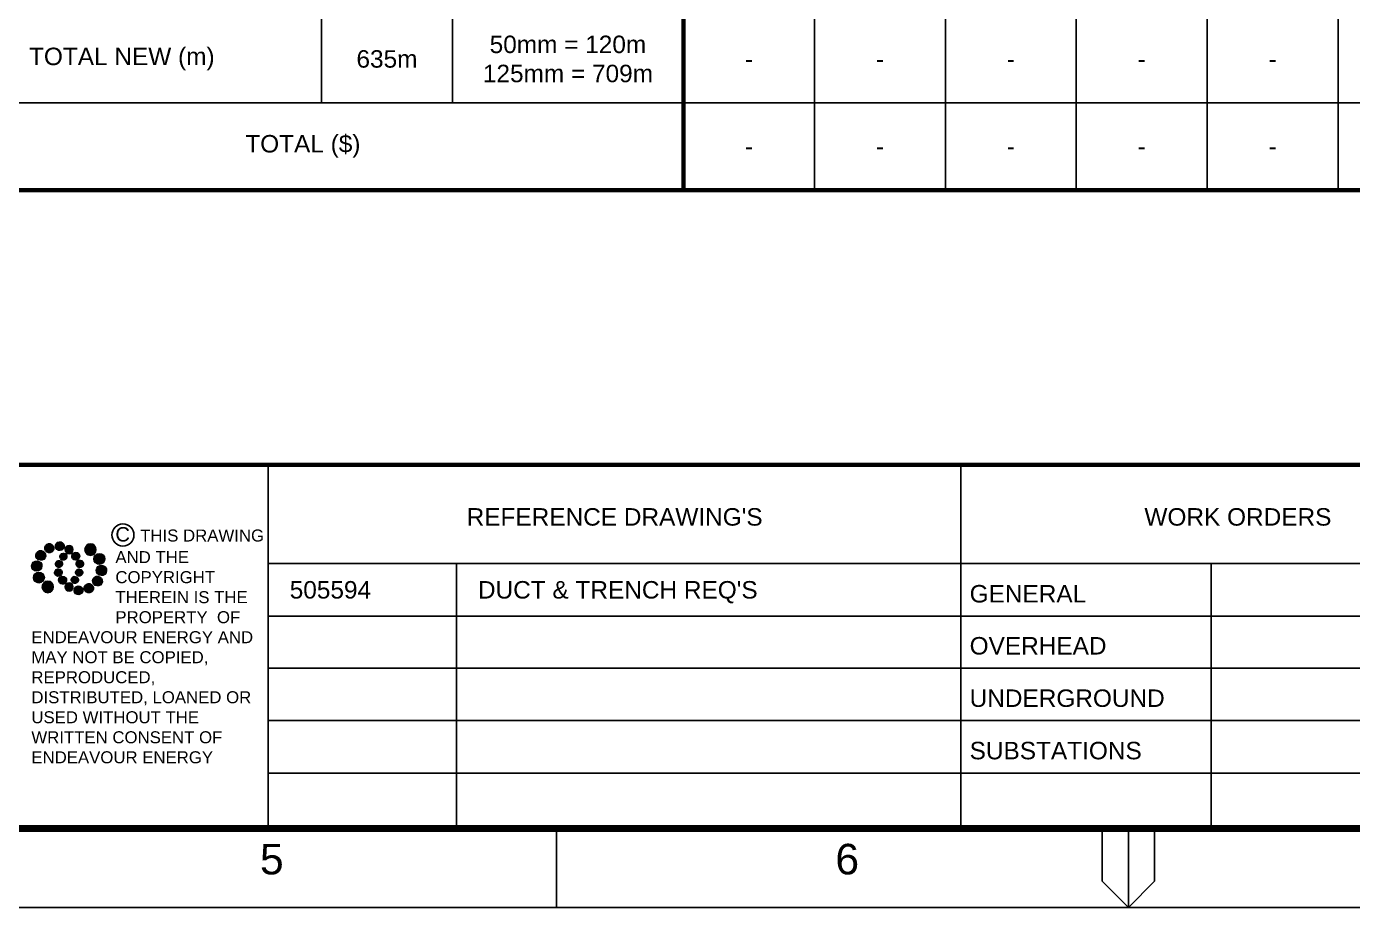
# Paper-space layout 'RETIC (2)' of a CAD drawing. Header units: metres. Extents: x -9 to 795, y -5 to 571.
# Drawn here: x 267.1 to 419, y -5.4 to 95.5 of the extents above; entities that cross this region are included whole.
import ezdxf
from ezdxf.enums import TextEntityAlignment as Align

# ---------------------------------------------------------------- set-up
doc = ezdxf.new("R2010")
doc.units = ezdxf.units.M
doc.header["$LTSCALE"] = 0.7
doc.layers.get('0').update_dxf_attribs({"color": 6})
for name, color, linetype in [('_User Miscellaneous1', 3, 'Continuous'), ('Notes', 7, 'Continuous'), ('SupportsUG_SP_EXT', 7, 'Continuous')]:
    doc.layers.add(name, color=color, linetype=linetype)
doc.layers.add('_User Miscellaneous5', color=7, linetype='Continuous', lineweight=35)
doc.layers.get('SupportsUG_SP_EXT').off()
doc.styles.add('ARIAL', font='arial.ttf', dxfattribs={"height": 2})
doc.styles.add('iecISOCP', font='isocp.shx')
doc.styles.get("Standard").update_dxf_attribs({"font": 'arial.ttf'})

# ---------------------------------------------------------------- blocks, each defined once
blk = doc.blocks.new('EE_LOGO_SMALL')
at = {"layer": 'Notes'}
h = blk.add_hatch(color=256, dxfattribs=at)
edge = h.paths.add_edge_path()
edge.add_spline(control_points=[(-1.35, 5.88), (-1.41, 6.52), (-1.98, 6.98), (-2.62, 6.92), (-3.26, 6.85), (-3.72, 6.28), (-3.66, 5.65), (-3.6, 5.01), (-3.03, 4.54), (-2.39, 4.61), (-1.75, 4.67), (-1.28, 5.24), (-1.35, 5.88)], knot_values=[0, 0, 0, 0, 1, 1, 1, 2, 2, 2, 3, 3, 3, 4, 4, 4, 4], degree=3, periodic=0)
h = blk.add_hatch(color=256, dxfattribs=at)
edge = h.paths.add_edge_path()
edge.add_spline(control_points=[(-6.81, 4.47), (-7.42, 4.82), (-8.21, 4.62), (-8.57, 4), (-8.92, 3.39), (-8.72, 2.6), (-8.1, 2.25), (-7.49, 1.89), (-6.7, 2.09), (-6.34, 2.71), (-5.98, 3.32), (-6.19, 4.11), (-6.81, 4.47)], knot_values=[0, 0, 0, 0, 1, 1, 1, 2, 2, 2, 3, 3, 3, 4, 4, 4, 4], degree=3, periodic=0)
h = blk.add_hatch(color=256, dxfattribs=at)
edge = h.paths.add_edge_path()
edge.add_spline(control_points=[(-4.19, 5.89), (-4.56, 6.46), (-5.32, 6.62), (-5.88, 6.26), (-6.45, 5.89), (-6.61, 5.13), (-6.25, 4.56), (-5.88, 4), (-5.13, 3.83), (-4.56, 4.2), (-3.99, 4.56), (-3.82, 5.32), (-4.19, 5.89)], knot_values=[0, 0, 0, 0, 1, 1, 1, 2, 2, 2, 3, 3, 3, 4, 4, 4, 4], degree=3, periodic=0)
h = blk.add_hatch(color=256, dxfattribs=at)
edge = h.paths.add_edge_path()
edge.add_spline(control_points=[(1.01, 4.87), (1.01, 4.27), (0.53, 3.79), (-0.07, 3.79), (-0.67, 3.79), (-1.16, 4.27), (-1.16, 4.87), (-1.16, 5.47), (-0.67, 5.96), (-0.07, 5.96), (0.53, 5.96), (1.01, 5.47), (1.01, 4.87)], knot_values=[0, 0, 0, 0, 1, 1, 1, 2, 2, 2, 3, 3, 3, 4, 4, 4, 4], degree=3, periodic=0)
edge = h.paths.add_edge_path()
edge.add_spline(control_points=[(-1.36, 3.98), (-1.87, 4.09), (-2.38, 3.77), (-2.49, 3.26), (-2.6, 2.75), (-2.27, 2.24), (-1.76, 2.13), (-1.25, 2.02), (-0.75, 2.35), (-0.64, 2.86), (-0.53, 3.37), (-0.85, 3.87), (-1.36, 3.98)], knot_values=[0, 0, 0, 0, 1, 1, 1, 2, 2, 2, 3, 3, 3, 4, 4, 4, 4], degree=3, periodic=0)
h = blk.add_hatch(color=256, dxfattribs=at)
edge = h.paths.add_edge_path()
edge.add_spline(control_points=[(2.33, 2.37), (2.77, 2.76), (2.8, 3.42), (2.42, 3.85), (2.03, 4.29), (1.37, 4.32), (0.94, 3.94), (0.51, 3.55), (0.47, 2.89), (0.85, 2.46), (1.24, 2.03), (1.9, 1.99), (2.33, 2.37)], knot_values=[0, 0, 0, 0, 1, 1, 1, 2, 2, 2, 3, 3, 3, 4, 4, 4, 4], degree=3, periodic=0)
edge = h.paths.add_edge_path()
edge.add_spline(control_points=[(1.01, 4.87), (1.01, 4.27), (0.53, 3.79), (-0.07, 3.79), (-0.67, 3.79), (-1.16, 4.27), (-1.16, 4.87), (-1.16, 5.47), (-0.67, 5.96), (-0.07, 5.96), (0.53, 5.96), (1.01, 5.47), (1.01, 4.87)], knot_values=[0, 0, 0, 0, 1, 1, 1, 2, 2, 2, 3, 3, 3, 4, 4, 4, 4], degree=3, periodic=0)
h = blk.add_hatch(color=256, dxfattribs=at)
edge = h.paths.add_edge_path()
edge.add_spline(control_points=[(1.01, 4.87), (1.01, 4.27), (0.53, 3.79), (-0.07, 3.79), (-0.67, 3.79), (-1.16, 4.27), (-1.16, 4.87), (-1.16, 5.47), (-0.67, 5.96), (-0.07, 5.96), (0.53, 5.96), (1.01, 5.47), (1.01, 4.87)], knot_values=[0, 0, 0, 0, 1, 1, 1, 2, 2, 2, 3, 3, 3, 4, 4, 4, 4], degree=3, periodic=0)
edge = h.paths.add_edge_path(flags=16)
edge.add_spline(control_points=[(1.01, 4.87), (1.01, 4.27), (0.53, 3.79), (-0.07, 3.79), (-0.67, 3.79), (-1.16, 4.27), (-1.16, 4.87), (-1.16, 5.47), (-0.67, 5.96), (-0.07, 5.96), (0.53, 5.96), (1.01, 5.47), (1.01, 4.87)], knot_values=[0, 0, 0, 0, 1, 1, 1, 2, 2, 2, 3, 3, 3, 4, 4, 4, 4], degree=3, periodic=0)
h = blk.add_hatch(color=256, dxfattribs=at)
edge = h.paths.add_edge_path()
edge.add_spline(control_points=[(6.99, 4.87), (6.99, 4.04), (6.32, 3.36), (5.48, 3.36), (4.65, 3.36), (3.97, 4.04), (3.97, 4.87), (3.97, 5.71), (4.65, 6.38), (5.48, 6.38), (6.32, 6.38), (6.99, 5.71), (6.99, 4.87)], knot_values=[0, 0, 0, 0, 1, 1, 1, 2, 2, 2, 3, 3, 3, 4, 4, 4, 4], degree=3, periodic=0)
h = blk.add_hatch(color=256, dxfattribs=at)
edge = h.paths.add_edge_path()
edge.add_spline(control_points=[(8.37, 1.14), (9.1, 1.46), (9.42, 2.3), (9.11, 3.02), (8.79, 3.74), (7.95, 4.07), (7.23, 3.75), (6.51, 3.43), (6.18, 2.59), (6.49, 1.87), (6.81, 1.15), (7.65, 0.82), (8.37, 1.14)], knot_values=[0, 0, 0, 0, 1, 1, 1, 2, 2, 2, 3, 3, 3, 4, 4, 4, 4], degree=3, periodic=0)
h = blk.add_hatch(color=256, dxfattribs=at)
edge = h.paths.add_edge_path()
edge.add_spline(control_points=[(-8.41, 1.95), (-9.16, 1.99), (-9.8, 1.42), (-9.84, 0.67), (-9.89, -0.07), (-9.31, -0.71), (-8.56, -0.75), (-7.82, -0.8), (-7.18, -0.23), (-7.14, 0.52), (-7.09, 1.27), (-7.66, 1.91), (-8.41, 1.95)], knot_values=[0, 0, 0, 0, 1, 1, 1, 2, 2, 2, 3, 3, 3, 4, 4, 4, 4], degree=3, periodic=0)
h = blk.add_hatch(color=256, dxfattribs=at)
edge = h.paths.add_edge_path()
edge.add_spline(control_points=[(-2.5, 2.07), (-3.02, 2.18), (-3.52, 1.86), (-3.63, 1.35), (-3.74, 0.84), (-3.41, 0.33), (-2.91, 0.22), (-2.39, 0.11), (-1.89, 0.43), (-1.78, 0.95), (-1.67, 1.46), (-1.99, 1.96), (-2.5, 2.07)], knot_values=[0, 0, 0, 0, 1, 1, 1, 2, 2, 2, 3, 3, 3, 4, 4, 4, 4], degree=3, periodic=0)
h = blk.add_hatch(color=256, dxfattribs=at)
edge = h.paths.add_edge_path()
edge.add_spline(control_points=[(2.98, 0.19), (3.52, 0.33), (3.83, 0.88), (3.69, 1.41), (3.55, 1.94), (3.01, 2.26), (2.48, 2.12), (1.95, 1.98), (1.63, 1.43), (1.77, 0.9), (1.91, 0.37), (2.45, 0.05), (2.98, 0.19)], knot_values=[0, 0, 0, 0, 1, 1, 1, 2, 2, 2, 3, 3, 3, 4, 4, 4, 4], degree=3, periodic=0)
h = blk.add_hatch(color=256, dxfattribs=at)
edge = h.paths.add_edge_path()
edge.add_spline(control_points=[(8.27, -1.91), (9.01, -1.95), (9.65, -1.38), (9.69, -0.63), (9.74, 0.12), (9.17, 0.75), (8.42, 0.8), (7.67, 0.84), (7.03, 0.27), (6.99, -0.48), (6.95, -1.22), (7.52, -1.87), (8.27, -1.91)], knot_values=[0, 0, 0, 0, 1, 1, 1, 2, 2, 2, 3, 3, 3, 4, 4, 4, 4], degree=3, periodic=0)
h = blk.add_hatch(color=256, dxfattribs=at)
edge = h.paths.add_edge_path()
edge.add_spline(control_points=[(-8.52, -1.1), (-9.24, -1.42), (-9.57, -2.26), (-9.25, -2.98), (-8.94, -3.7), (-8.09, -4.03), (-7.37, -3.71), (-6.65, -3.39), (-6.33, -2.55), (-6.64, -1.83), (-6.96, -1.11), (-7.8, -0.78), (-8.52, -1.1)], knot_values=[0, 0, 0, 0, 1, 1, 1, 2, 2, 2, 3, 3, 3, 4, 4, 4, 4], degree=3, periodic=0)
h = blk.add_hatch(color=256, dxfattribs=at)
edge = h.paths.add_edge_path()
edge.add_spline(control_points=[(-7.14, -4.83), (-7.14, -4), (-6.46, -3.32), (-5.63, -3.32), (-4.8, -3.32), (-4.12, -4), (-4.12, -4.83), (-4.12, -5.67), (-4.8, -6.34), (-5.63, -6.34), (-6.46, -6.34), (-7.14, -5.67), (-7.14, -4.83)], knot_values=[0, 0, 0, 0, 1, 1, 1, 2, 2, 2, 3, 3, 3, 4, 4, 4, 4], degree=3, periodic=0)
h = blk.add_hatch(color=256, dxfattribs=at)
edge = h.paths.add_edge_path()
edge.add_spline(control_points=[(-3.13, -0.15), (-3.66, -0.29), (-3.98, -0.84), (-3.84, -1.37), (-3.7, -1.9), (-3.15, -2.22), (-2.62, -2.08), (-2.09, -1.94), (-1.78, -1.39), (-1.91, -0.86), (-2.06, -0.33), (-2.6, -0.01), (-3.13, -0.15)], knot_values=[0, 0, 0, 0, 1, 1, 1, 2, 2, 2, 3, 3, 3, 4, 4, 4, 4], degree=3, periodic=0)
h = blk.add_hatch(color=256, dxfattribs=at)
edge = h.paths.add_edge_path()
edge.add_spline(control_points=[(-2.48, -2.33), (-2.91, -2.72), (-2.95, -3.38), (-2.56, -3.81), (-2.18, -4.24), (-1.52, -4.28), (-1.08, -3.9), (-0.65, -3.51), (-0.62, -2.85), (-1, -2.42), (-1.39, -1.98), (-2.05, -1.95), (-2.48, -2.33)], knot_values=[0, 0, 0, 0, 1, 1, 1, 2, 2, 2, 3, 3, 3, 4, 4, 4, 4], degree=3, periodic=0)
h = blk.add_hatch(color=256, dxfattribs=at)
edge = h.paths.add_edge_path()
edge.add_spline(control_points=[(1.22, -3.94), (1.73, -4.05), (2.23, -3.73), (2.34, -3.22), (2.45, -2.71), (2.13, -2.2), (1.62, -2.09), (1.11, -1.98), (0.6, -2.3), (0.49, -2.81), (0.38, -3.32), (0.71, -3.83), (1.22, -3.94)], knot_values=[0, 0, 0, 0, 1, 1, 1, 2, 2, 2, 3, 3, 3, 4, 4, 4, 4], degree=3, periodic=0)
h = blk.add_hatch(color=256, dxfattribs=at)
edge = h.paths.add_edge_path()
edge.add_spline(control_points=[(2.36, -2.03), (2.87, -2.14), (3.37, -1.81), (3.48, -1.3), (3.59, -0.79), (3.27, -0.29), (2.76, -0.18), (2.25, -0.07), (1.74, -0.39), (1.63, -0.9), (1.52, -1.41), (1.85, -1.92), (2.36, -2.03)], knot_values=[0, 0, 0, 0, 1, 1, 1, 2, 2, 2, 3, 3, 3, 4, 4, 4, 4], degree=3, periodic=0)
h = blk.add_hatch(color=256, dxfattribs=at)
edge = h.paths.add_edge_path()
edge.add_spline(control_points=[(6.66, -4.43), (7.27, -4.78), (8.06, -4.58), (8.42, -3.96), (8.78, -3.35), (8.57, -2.56), (7.96, -2.2), (7.34, -1.84), (6.55, -2.05), (6.2, -2.66), (5.84, -3.28), (6.04, -4.07), (6.66, -4.43)], knot_values=[0, 0, 0, 0, 1, 1, 1, 2, 2, 2, 3, 3, 3, 4, 4, 4, 4], degree=3, periodic=0)
h = blk.add_hatch(color=256, dxfattribs=at)
edge = h.paths.add_edge_path()
edge.add_spline(control_points=[(-1.16, -4.83), (-1.16, -4.23), (-0.67, -3.74), (-0.07, -3.74), (0.53, -3.74), (1.01, -4.23), (1.01, -4.83), (1.01, -5.43), (0.53, -5.92), (-0.07, -5.92), (-0.67, -5.92), (-1.16, -5.43), (-1.16, -4.83)], knot_values=[0, 0, 0, 0, 1, 1, 1, 2, 2, 2, 3, 3, 3, 4, 4, 4, 4], degree=3, periodic=0)
h = blk.add_hatch(color=256, dxfattribs=at)
edge = h.paths.add_edge_path()
edge.add_spline(control_points=[(1.2, -5.84), (1.27, -6.47), (1.84, -6.94), (2.47, -6.87), (3.11, -6.81), (3.58, -6.24), (3.51, -5.6), (3.45, -4.96), (2.88, -4.5), (2.24, -4.56), (1.6, -4.63), (1.13, -5.2), (1.2, -5.84)], knot_values=[0, 0, 0, 0, 1, 1, 1, 2, 2, 2, 3, 3, 3, 4, 4, 4, 4], degree=3, periodic=0)
h = blk.add_hatch(color=256, dxfattribs=at)
edge = h.paths.add_edge_path()
edge.add_spline(control_points=[(4.05, -5.84), (4.41, -6.41), (5.17, -6.58), (5.73, -6.21), (6.3, -5.85), (6.46, -5.09), (6.1, -4.52), (5.73, -3.95), (4.98, -3.79), (4.41, -4.16), (3.84, -4.52), (3.68, -5.28), (4.05, -5.84)], knot_values=[0, 0, 0, 0, 1, 1, 1, 2, 2, 2, 3, 3, 3, 4, 4, 4, 4], degree=3, periodic=0)
at = {"layer": 'Notes', "lineweight": 0}
for points in [[(1.85, 2.13), (1.85, 2.13)], [(-1.99, -2.08), (-1.99, -2.08)]]:
    blk.add_lwpolyline(points, dxfattribs=at)
for points in [[(-1.35, 5.88), (-1.41, 6.52), (-1.98, 6.98), (-2.62, 6.92), (-3.26, 6.85), (-3.72, 6.28), (-3.66, 5.65), (-3.6, 5.01), (-3.03, 4.54), (-2.39, 4.61), (-1.75, 4.67), (-1.28, 5.24), (-1.35, 5.88)], [(-6.81, 4.47), (-7.42, 4.82), (-8.21, 4.62), (-8.57, 4), (-8.92, 3.39), (-8.72, 2.6), (-8.1, 2.25), (-7.49, 1.89), (-6.7, 2.09), (-6.34, 2.71), (-5.98, 3.32), (-6.19, 4.11), (-6.81, 4.47)], [(-4.19, 5.89), (-4.56, 6.46), (-5.32, 6.62), (-5.88, 6.26), (-6.45, 5.89), (-6.61, 5.13), (-6.25, 4.56), (-5.88, 4), (-5.13, 3.83), (-4.56, 4.2), (-3.99, 4.56), (-3.82, 5.32), (-4.19, 5.89)], [(-1.36, 3.98), (-1.87, 4.09), (-2.38, 3.77), (-2.49, 3.26), (-2.6, 2.75), (-2.27, 2.24), (-1.76, 2.13), (-1.25, 2.02), (-0.75, 2.35), (-0.64, 2.86), (-0.53, 3.37), (-0.85, 3.87), (-1.36, 3.98)], [(1.01, 4.87), (1.01, 4.27), (0.53, 3.79), (-0.07, 3.79), (-0.67, 3.79), (-1.16, 4.27), (-1.16, 4.87), (-1.16, 5.47), (-0.67, 5.96), (-0.07, 5.96), (0.53, 5.96), (1.01, 5.47), (1.01, 4.87)], [(1.01, 4.87), (1.01, 4.27), (0.53, 3.79), (-0.07, 3.79), (-0.67, 3.79), (-1.16, 4.27), (-1.16, 4.87), (-1.16, 5.47), (-0.67, 5.96), (-0.07, 5.96), (0.53, 5.96), (1.01, 5.47), (1.01, 4.87)], [(2.33, 2.37), (2.77, 2.76), (2.8, 3.42), (2.42, 3.85), (2.03, 4.29), (1.37, 4.32), (0.94, 3.94), (0.51, 3.55), (0.47, 2.89), (0.85, 2.46), (1.24, 2.03), (1.9, 1.99), (2.33, 2.37)], [(6.99, 4.87), (6.99, 4.04), (6.32, 3.36), (5.48, 3.36), (4.65, 3.36), (3.97, 4.04), (3.97, 4.87), (3.97, 5.71), (4.65, 6.38), (5.48, 6.38), (6.32, 6.38), (6.99, 5.71), (6.99, 4.87)], [(8.37, 1.14), (9.1, 1.46), (9.42, 2.3), (9.11, 3.02), (8.79, 3.74), (7.95, 4.07), (7.23, 3.75), (6.51, 3.43), (6.18, 2.59), (6.49, 1.87), (6.81, 1.15), (7.65, 0.82), (8.37, 1.14)], [(-8.41, 1.95), (-9.16, 1.99), (-9.8, 1.42), (-9.84, 0.67), (-9.89, -0.07), (-9.31, -0.71), (-8.56, -0.75), (-7.82, -0.8), (-7.18, -0.23), (-7.14, 0.52), (-7.09, 1.27), (-7.66, 1.91), (-8.41, 1.95)], [(-2.5, 2.07), (-3.02, 2.18), (-3.52, 1.86), (-3.63, 1.35), (-3.74, 0.84), (-3.41, 0.33), (-2.91, 0.22), (-2.39, 0.11), (-1.89, 0.43), (-1.78, 0.95), (-1.67, 1.46), (-1.99, 1.96), (-2.5, 2.07)], [(2.98, 0.19), (3.52, 0.33), (3.83, 0.88), (3.69, 1.41), (3.55, 1.94), (3.01, 2.26), (2.48, 2.12), (1.95, 1.98), (1.63, 1.43), (1.77, 0.9), (1.91, 0.37), (2.45, 0.05), (2.98, 0.19)], [(8.27, -1.91), (9.01, -1.95), (9.65, -1.38), (9.69, -0.63), (9.74, 0.12), (9.17, 0.75), (8.42, 0.8), (7.67, 0.84), (7.03, 0.27), (6.99, -0.48), (6.95, -1.22), (7.52, -1.87), (8.27, -1.91)], [(-8.52, -1.1), (-9.24, -1.42), (-9.57, -2.26), (-9.25, -2.98), (-8.94, -3.7), (-8.09, -4.03), (-7.37, -3.71), (-6.65, -3.39), (-6.33, -2.55), (-6.64, -1.83), (-6.96, -1.11), (-7.8, -0.78), (-8.52, -1.1)], [(-7.14, -4.83), (-7.14, -4), (-6.46, -3.32), (-5.63, -3.32), (-4.8, -3.32), (-4.12, -4), (-4.12, -4.83), (-4.12, -5.67), (-4.8, -6.34), (-5.63, -6.34), (-6.46, -6.34), (-7.14, -5.67), (-7.14, -4.83)], [(-3.13, -0.15), (-3.66, -0.29), (-3.98, -0.84), (-3.84, -1.37), (-3.7, -1.9), (-3.15, -2.22), (-2.62, -2.08), (-2.09, -1.94), (-1.78, -1.39), (-1.91, -0.86), (-2.06, -0.33), (-2.6, -0.01), (-3.13, -0.15)], [(-2.48, -2.33), (-2.91, -2.72), (-2.95, -3.38), (-2.56, -3.81), (-2.18, -4.24), (-1.52, -4.28), (-1.08, -3.9), (-0.65, -3.51), (-0.62, -2.85), (-1, -2.42), (-1.39, -1.98), (-2.05, -1.95), (-2.48, -2.33)], [(1.22, -3.94), (1.73, -4.05), (2.23, -3.73), (2.34, -3.22), (2.45, -2.71), (2.13, -2.2), (1.62, -2.09), (1.11, -1.98), (0.6, -2.3), (0.49, -2.81), (0.38, -3.32), (0.71, -3.83), (1.22, -3.94)], [(2.36, -2.03), (2.87, -2.14), (3.37, -1.81), (3.48, -1.3), (3.59, -0.79), (3.27, -0.29), (2.76, -0.18), (2.25, -0.07), (1.74, -0.39), (1.63, -0.9), (1.52, -1.41), (1.85, -1.92), (2.36, -2.03)], [(6.66, -4.43), (7.27, -4.78), (8.06, -4.58), (8.42, -3.96), (8.78, -3.35), (8.57, -2.56), (7.96, -2.2), (7.34, -1.84), (6.55, -2.05), (6.2, -2.66), (5.84, -3.28), (6.04, -4.07), (6.66, -4.43)], [(-1.16, -4.83), (-1.16, -4.23), (-0.67, -3.74), (-0.07, -3.74), (0.53, -3.74), (1.01, -4.23), (1.01, -4.83), (1.01, -5.43), (0.53, -5.92), (-0.07, -5.92), (-0.67, -5.92), (-1.16, -5.43), (-1.16, -4.83)], [(1.2, -5.84), (1.27, -6.47), (1.84, -6.94), (2.47, -6.87), (3.11, -6.81), (3.58, -6.24), (3.51, -5.6), (3.45, -4.96), (2.88, -4.5), (2.24, -4.56), (1.6, -4.63), (1.13, -5.2), (1.2, -5.84)], [(4.05, -5.84), (4.41, -6.41), (5.17, -6.58), (5.73, -6.21), (6.3, -5.85), (6.46, -5.09), (6.1, -4.52), (5.73, -3.95), (4.98, -3.79), (4.41, -4.16), (3.84, -4.52), (3.68, -5.28), (4.05, -5.84)]]:
    blk.add_open_spline(points, degree=3, knots=[0, 0, 0, 0, 1, 1, 1, 2, 2, 2, 3, 3, 3, 4, 4, 4, 4], dxfattribs=at)
blk = doc.blocks.new('EE_COPYRIGHT_A1')
at = {"layer": 'Notes'}
blk.add_circle((9.53, -0.82), 1.15, dxfattribs=at)
at = {"xscale": 0.4, "yscale": 0.4, "zscale": 0.4}
blk.add_blockref('EE_LOGO_SMALL', (3.96, -4.29), dxfattribs=at)
at = {"layer": 'Notes', "insert": (0, 0), "char_height": 1.25, "width": 24.1208, "attachment_point": 1, "style": 'ARIAL'}
blk.add_mtext('\\pt8.75;               ^I{\\H1.2x;C } THIS DRAWING\\P\\pi-8.75,l8.75,t8.75,20;       ^IAND THE ^I\\P\\pi0,t8.75;COPYRIGHT\\P\\pi-8.75,t1.25,8.75;^I^ITHEREIN IS THE PROPERTY  OF \\P\\pi0,l0,t1.25;ENDEAVOUR ENERGY AND MAY NOT BE COPIED, REPRODUCED, DISTRIBUTED, LOANED OR USED WITHOUT THE WRITTEN CONSENT OF ENDEAVOUR ENERGY', dxfattribs=at)
blk = doc.blocks.new('A1_FRAME_TITLE')
at = {"layer": 'Notes', "color": 7, "linetype": 'Continuous'}
for p, q in [((303.54, 47.62), (303.54, 5.97)), ((303.54, 47.62), (303.54, 5.97)), ((382.87, 47.62), (382.87, 5.97)), ((382.87, 47.62), (382.87, 5.97))]:
    blk.add_line(p, q, dxfattribs=at)
at = {"layer": 'Notes', "color": 7}
for p, q in [((303.56, 36.33), (449, 36.33)), ((303.56, 36.33), (449, 36.33)), ((325.1, 36.33), (325.1, 5.97)), ((325.1, 36.33), (325.1, 5.97)), ((411.53, 36.33), (411.53, 5.97)), ((411.53, 36.33), (411.53, 5.97)), ((303.54, 30.28), (449, 30.28)), ((303.54, 30.28), (449, 30.28)), ((449, 24.33), (303.54, 24.33)), ((449, 24.33), (303.54, 24.33)), ((449, 18.33), (303.54, 18.33)), ((449, 18.33), (303.54, 18.33)), ((449, 12.33), (303.54, 12.33)), ((449, 12.33), (303.54, 12.33))]:
    blk.add_line(p, q, dxfattribs=at)
at = {"layer": 'Notes', "linetype": 'Continuous'}
for p, q in [((336.54, 6.01), (336.54, -3.07)), ((336.54, 6.01), (336.54, -3.07)), ((399.05, 5.97), (399.05, -0.07)), ((399.05, 5.97), (399.05, -0.07)), ((402.05, -3.07), (402.05, 5.97)), ((402.05, -3.07), (402.05, 5.97)), ((405.05, -0.07), (405.05, 5.97)), ((405.05, -0.07), (405.05, 5.97)), ((399.05, -0.07), (402.05, -3.07)), ((399.05, -0.07), (402.05, -3.07)), ((402.05, -3.07), (405.05, -0.07)), ((402.05, -3.07), (405.05, -0.07))]:
    blk.add_line(p, q, dxfattribs=at)
at = {"layer": 'Notes', "color": 7, "linetype": 'Continuous'}
blk.add_lwpolyline([(-0.04, -3.07), (804.15, -3.07), (804.15, 573.26), (-0.04, 573.26)], close=True, dxfattribs=at)
blk.add_lwpolyline([(-0.04, -3.07), (804.15, -3.07), (804.15, 573.26), (-0.04, 573.26)], close=True, dxfattribs=at)
at = {"layer": 'Notes', "color": 7, "linetype": 'Continuous', "const_width": 0.8}
blk.add_lwpolyline([(9, 5.97), (795.11, 5.97), (795.11, 564.21), (9, 564.21)], close=True, dxfattribs=at)
blk.add_lwpolyline([(9, 5.97), (795.11, 5.97), (795.11, 564.21), (9, 564.21)], close=True, dxfattribs=at)
at = {"layer": 'Notes', "color": 7, "linetype": 'Continuous', "const_width": 0.5, "flags": 128}
blk.add_lwpolyline([(9, 47.62), (795.11, 47.62)], dxfattribs=at)
blk.add_lwpolyline([(9, 47.62), (795.11, 47.62)], dxfattribs=at)
at = {"layer": '_User Miscellaneous1', "xscale": 1.1, "yscale": 1.1, "zscale": 1.1}
blk.add_blockref('EE_COPYRIGHT_A1', (276.4, 40.49), dxfattribs=at)
blk.add_blockref('EE_COPYRIGHT_A1', (276.4, 40.49), dxfattribs=at)
at = {"layer": 'Notes', "color": 7, "style": 'ARIAL'}
blk.add_text("REFERENCE DRAWING'S", height=2, dxfattribs=at).set_placement((343.21, 40.66), align=Align.CENTER)
blk.add_text("REFERENCE DRAWING'S", height=2, dxfattribs=at).set_placement((343.21, 40.66), align=Align.CENTER)
for s, height, p in [('WORK ORDERS', 2, (403.89, 40.66)), ('WORK ORDERS', 2, (403.89, 40.66)), ('GENERAL', 2, (383.87, 31.86)), ('GENERAL', 2, (383.87, 31.86)), ('OVERHEAD', 2, (383.87, 25.9)), ('OVERHEAD', 2, (383.87, 25.9)), ('UNDERGROUND', 2, (383.87, 19.9)), ('UNDERGROUND', 2, (383.87, 19.9)), ('SUBSTATIONS', 2, (383.87, 13.9)), ('SUBSTATIONS', 2, (383.87, 13.9)), ('5', 3.5, (302.58, 0.72)), ('5', 3.5, (302.58, 0.72)), ('6', 3.5, (368.49, 0.72)), ('6', 3.5, (368.49, 0.72))]:
    blk.add_text(s, height=height, dxfattribs=at).set_placement(p)
at = {"layer": 'Notes', "color": 7}
blk.add_attdef('EPD_REF_NO', text='', height=5, dxfattribs=at).set_placement((760.12, 52.77), align=Align.CENTER)
blk.add_attdef('EPD_REF_NO', text='', height=5, dxfattribs=at).set_placement((760.12, 52.77), align=Align.CENTER)
at = {"layer": 'Notes', "color": 3, "style": 'iecISOCP', "flags": 8}
blk.add_attdef('VERSION_NO', text='', height=2.5, rotation=90, dxfattribs=at).set_placement((272.82, 44.54), align=Align.MIDDLE_CENTER)
blk.add_attdef('VERSION_NO', text='', height=2.5, rotation=90, dxfattribs=at).set_placement((272.82, 44.54), align=Align.MIDDLE_CENTER)
at = {"layer": 'Notes', "color": 7, "style": 'ARIAL'}
for tag, p in [('CAP_NO', (483.94, 43.46)), ('CAP_NO', (483.94, 43.46)), ('IE_NUM', (483.8, 37.81)), ('IE_NUM', (483.8, 37.81)), ('REF_No_1', (306, 32.31)), ('REF_No_1', (306, 32.31)), ('REF_1', (327.55, 32.31)), ('REF_1', (327.55, 32.31)), ('GEN_WO', (412.46, 31.76)), ('GEN_WO', (412.46, 31.76)), ('HV_SWITCH', (484.22, 32.16)), ('HV_SWITCH', (484.22, 32.16)), ('REF_No_2', (306, 26.31)), ('REF_No_2', (306, 26.31)), ('REF_2', (327.55, 26.31)), ('REF_2', (327.55, 26.31)), ('OH_WO', (412.46, 25.81)), ('OH_WO', (412.46, 25.81)), ('UBD_REF', (483.8, 25.83)), ('UBD_REF', (483.8, 25.83)), ('REF_No_3', (306, 20.31)), ('REF_No_3', (306, 20.31)), ('REF_3', (327.55, 20.31)), ('REF_3', (327.55, 20.31)), ('UG_WO', (412.46, 20.05)), ('UG_WO', (412.46, 20.05)), ('GIS_MAP_No', (483.8, 20.04)), ('GIS_MAP_No', (483.8, 20.04)), ('REF_No_4', (306, 14.31)), ('REF_No_4', (306, 14.31)), ('REF_4', (327.55, 14.31)), ('REF_4', (327.55, 14.31)), ('SUB_WO', (412.46, 13.81)), ('SUB_WO', (412.46, 13.81)), ('HV_OP_DIAG', (484.08, 14.2)), ('HV_OP_DIAG', (484.08, 14.2)), ('LGA', (483.7, 7.78)), ('LGA', (483.7, 7.78))]:
    blk.add_attdef(tag, p, '', height=2, dxfattribs=at)
at = {"layer": 'Notes', "color": 7, "style": 'ARIAL', "width": 1.1}
for tag, p in [('T1', (655.13, 39.47)), ('T1', (655.13, 39.47)), ('T2', (655.13, 34.35)), ('T2', (655.13, 34.35)), ('T3', (655.13, 28.92)), ('T3', (655.13, 28.92)), ('T4', (655.13, 23.66)), ('T4', (655.13, 23.66)), ('T5', (655.13, 18.23)), ('T5', (655.13, 18.23)), ('T6', (655.13, 12.97)), ('T6', (655.13, 12.97))]:
    blk.add_attdef(tag, text='', height=3.5, dxfattribs=at).set_placement(p, align=Align.CENTER)
at = {"layer": 'Notes', "color": 7, "style": 'ARIAL'}
for tag, height, p in [('scale', 2, (538.51, 33.27)), ('scale', 2, (538.51, 33.27)), ('DRAWN', 2, (538.51, 24.93)), ('DRAWN', 2, (538.51, 24.93)), ('REV', 5, (790.81, 17.1)), ('REV', 5, (790.81, 17.1)), ('CHD', 2, (538.51, 8.93)), ('CHD', 2, (538.51, 8.93)), ('DESIGN', 2, (576.37, 9.15)), ('DESIGN', 2, (576.37, 9.15))]:
    blk.add_attdef(tag, text='', height=height, dxfattribs=at).set_placement(p, align=Align.CENTER)
blk.add_attdef('NUM', text='', height=7, dxfattribs=at).set_placement((763.12, 20.12), align=Align.MIDDLE_CENTER)
blk.add_attdef('NUM', text='', height=7, dxfattribs=at).set_placement((763.12, 20.12), align=Align.MIDDLE_CENTER)
for tag, p in [('NS', (762.87, 8.12)), ('NS', (762.87, 8.12)), ('SHTS', (774.68, 8.12)), ('SHTS', (774.68, 8.12))]:
    blk.add_attdef(tag, text='', height=2, dxfattribs=at).set_placement(p, align=Align.MIDDLE)
at = {"layer": 'Notes', "style": 'iecISOCP'}
blk.add_attdef('ExportID', (9.02, 2.35), '', height=2.5, dxfattribs=at)
blk.add_attdef('ExportID', (9.02, 2.35), '', height=2.5, dxfattribs=at)
at = {"layer": 'Notes', "style": 'iecISOCP', "flags": 1}
for tag, p in [('ProjectType', (14.12, -26.84)), ('ProjectType', (14.12, -26.84)), ('ProjectNumber', (23.5, -26.86)), ('ProjectNumber', (23.5, -26.86)), ('DrawingNumber', (35.46, -26.85)), ('DrawingNumber', (35.46, -26.85)), ('ProjectDescription', (47.51, -26.87)), ('ProjectDescription', (47.51, -26.87)), ('ExportDate', (60.23, -26.83)), ('ExportDate', (60.23, -26.83)), ('ExportUserName', (69.1, -26.84)), ('ExportUserName', (69.1, -26.84)), ('DesignerCompanyName', (81.43, -26.84)), ('DesignerCompanyName', (81.43, -26.84)), ('ExportAreaOfInterest', (97.04, -26.86)), ('ExportAreaOfInterest', (97.04, -26.86)), ('GIS_SUCCESS', (111.94, -26.82)), ('GIS_SUCCESS', (111.94, -26.82)), ('CAD_SUCCESS', (121.73, -26.83)), ('CAD_SUCCESS', (121.73, -26.83)), ('DEPOTCODE', (132.05, -26.92)), ('DEPOTCODE', (132.05, -26.92)), ('ExportCategories', (140.02, -26.84)), ('ExportCategories', (140.02, -26.84)), ('Comments', (154.33, -26.93)), ('Comments', (154.33, -26.93)), ('EPD_-_VERSION_1.5', (161.74, -26.93)), ('EPD_-_VERSION_1.5', (161.74, -26.93))]:
    blk.add_attdef(tag, p, '', height=1, dxfattribs=at)
blk = doc.blocks.new('*T120')
at = {"layer": '_User Miscellaneous5', "color": 0, "linetype": 'ByBlock', "lineweight": -2, "ltscale": 0.5, "transparency": 16777216}
for p, q in [((0, 0), (240.19, 0)), ((0, 0), (0, -16.21)), ((240.19, 0), (240.19, -16.21)), ((0, -39.58), (0, -444.57)), ((20, -39.58), (20, -424.57)), ((45.73, -39.58), (45.73, -434.57)), ((60.73, -39.58), (60.73, -434.57)), ((87.19, -39.58), (87.19, -444.57)), ((177.19, -39.58), (177.19, -444.57)), ((207.19, -39.58), (207.19, -444.57)), ((240.19, -39.58), (240.19, -444.57)), ((87.19, -48.57), (177.19, -48.57)), ((102.19, -48.57), (102.19, -444.57)), ((117.19, -48.57), (117.19, -444.57)), ((132.19, -48.57), (132.19, -444.57)), ((147.19, -48.57), (147.19, -444.57)), ((162.19, -48.57), (162.19, -444.57)), ((0, -56.57), (240.19, -56.57)), ((0, -72.57), (240.19, -72.57)), ((0, -88.57), (240.19, -88.57)), ((0, -104.57), (240.19, -104.57)), ((0, -120.57), (240.19, -120.57)), ((0, -136.57), (240.19, -136.57)), ((0, -152.57), (240.19, -152.57)), ((0, -168.57), (240.19, -168.57)), ((0, -184.57), (240.19, -184.57)), ((0, -200.57), (240.19, -200.57)), ((0, -216.57), (240.19, -216.57)), ((0, -232.57), (240.19, -232.57)), ((0, -248.57), (240.19, -248.57)), ((0, -264.57), (240.19, -264.57)), ((0, -280.57), (240.19, -280.57)), ((0, -296.57), (240.19, -296.57)), ((0, -312.57), (240.19, -312.57)), ((0, -328.57), (240.19, -328.57)), ((0, -344.57), (240.19, -344.57)), ((0, -360.57), (240.19, -360.57)), ((0, -376.57), (240.19, -376.57)), ((0, -392.57), (240.19, -392.57)), ((0, -408.57), (240.19, -408.57)), ((0, -424.57), (240.19, -424.57)), ((0, -434.57), (240.19, -434.57)), ((0, -444.57), (240.19, -444.57))]:
    blk.add_line(p, q, dxfattribs=at)
at = {"layer": 'Defpoints', "color": 8, "linetype": 'ByBlock', "lineweight": 0, "ltscale": 0.5, "transparency": 16777216}
for p, q in [((0, -16.21), (240.19, -16.21)), ((0, -16.21), (0, -39.58)), ((240.19, -16.21), (240.19, -39.58)), ((0, -21.88), (240.19, -21.88)), ((132.19, -21.88), (132.19, -33.68)), ((0, -33.68), (240.19, -33.68)), ((0, -39.58), (240.19, -39.58))]:
    blk.add_line(p, q, dxfattribs=at)
at = {"layer": '_User Miscellaneous5', "color": 7, "ltscale": 0.5, "transparency": 16777216}
for s, insert, char_height, width, attachment_point in [('{\\fArial|b1|i0|c0|p34;URBAN SUBDIVISION RELATED REIMBURSEMENT - DUCT & HV. CABLE SCHEDULE \\PNOTE} - ALL TRENCH SECTIONS ARE TO BE READ & VIEWED FROM NODE TO NODE AS NOMINATED.', (120.1, -8.11), 3, 237.1926, 5), ('{\\fArial|b1|i0|c0|p34;DUCT & CABLE SCHEDULE CODE}', (120.1, -21.38), 2.5, 239.1926, 8), ('{\\fArial|b1|i0|c0|p34;T & R}: - HV LIGHT TRENCHING & REINSTATEMENT                   \\P{\\fArial|b1|i0|c0|p34;LC}: - LAY HV. CABLE - DIRECTLY BURIED IN TRENCH\\P{\\fArial|b1|i0|c0|p34;C}: - CABLE - MATERIALS ', (5, -23.38), 2, 122.1926, 1), ('{\\fArial|b1|i0|c0|p34;LD}: - LAY HV. 125mm DUCTS IN TRENCH  \\P{\\fArial|b1|i0|c0|p34;PC:} - LAY CABLE - PULL CABLE THROUGH DUCTS\\P{\\fArial|b1|i0|c0|p34;D}: - LAY HV. DUCT IN SL/LV TRENCH', (133.69, -23.38), 2, 105, 1), ('{\\fArial|b1|i0|c0|p34;* ALL LENGTHS ENTERED IN METRES (m)}', (120.1, -34.68), 2, 238.1926, 2), ('CAPITAL CONTRIBUTION - HV CABLE & DUCT CONSTRUCTION IN URBAN SUBDIVISIONS (m)', (132.19, -44.08), 2, 87, 5), ('ROUTE\\PLENGTH\\P(m)', (53.23, -48.08), 2, 12, 5), ('OTHER DUCT REIMBURSEMENT\\P(m) x ($)', (192.19, -48.08), 2, 27, 5), ('EXISTING DUCT USAGE\\P(m) x ($)', (223.69, -48.08), 2, 30, 5), ('DUCT\\PCONFIG.', (32.86, -48.08), 2, 22.7288, 5), ('CUSTOMER FUNDED DUCTS', (73.96, -48.08), 2, 23.4638, 5), ('NODES', (10, -48.08), 2, 17, 5), ('T & R', (94.69, -52.57), 2, 12, 5), ('LD', (109.69, -52.57), 2, 12, 5), ('LC', (124.69, -52.57), 2, 12, 5), ('PC', (139.69, -52.57), 2, 12, 5), ('C', (154.69, -52.57), 2, 12, 5), ('D', (169.69, -52.57), 2, 12, 5), ('NIL.\\PDEV. FUNDED\\PURS 19602\\PDRG. 505591', (223.69, -64.57), 2, 27, 5), ('A - B', (10, -64.57), 2, 14, 5), ('-', (53.23, -64.57), 2, 9, 5), ('-', (73.96, -64.57), 2, 20.4638, 5), ('-', (94.69, -64.57), 2, 12, 5), ('-', (109.69, -64.57), 2, 12, 5), ('-', (124.69, -64.57), 2, 12, 5), ('-', (139.69, -64.57), 2, 12, 5), ('-', (154.69, -64.57), 2, 12, 5), ('-', (169.69, -64.57), 2, 12, 5), ('-', (192.19, -64.57), 2, 27, 5), ('EXISTING', (32.86, -71.07), 2, 19.7288, 8), ('NIL.\\PDEV. FUNDED\\PURS 19602\\PDRG. 505591', (223.69, -80.57), 2, 27, 5), ('B - L', (10, -80.57), 2, 14, 5), ('-', (53.23, -80.57), 2, 9, 5), ('-', (73.96, -80.57), 2, 20.4638, 5), ('-', (94.69, -80.57), 2, 12, 5), ('-', (109.69, -80.57), 2, 12, 5), ('-', (124.69, -80.57), 2, 12, 5), ('-', (139.69, -80.57), 2, 12, 5), ('-', (154.69, -80.57), 2, 12, 5), ('-', (169.69, -80.57), 2, 12, 5), ('-', (192.19, -80.57), 2, 27, 5), ('EXISTING', (32.86, -87.07), 2, 19.7288, 8), ('NIL.\\PDEV. FUNDED\\PURS 19602\\PDRG. 505591', (223.69, -96.57), 2, 27, 5), ('C - D', (10, -96.57), 2, 14, 5), ('-', (53.23, -96.57), 2, 9, 5), ('-', (73.96, -96.57), 2, 20.4638, 5), ('-', (94.69, -96.57), 2, 12, 5), ('-', (109.69, -96.57), 2, 12, 5), ('-', (124.69, -96.57), 2, 12, 5), ('-', (139.69, -96.57), 2, 12, 5), ('-', (154.69, -96.57), 2, 12, 5), ('-', (169.69, -96.57), 2, 12, 5), ('-', (192.19, -96.57), 2, 27, 5), ('EXISTING', (32.86, -103.07), 2, 19.7288, 8), ('1 x 50mm\\P1 x 125mm', (73.96, -112.57), 2, 20.4638, 5), ('D - E', (10, -112.57), 2, 14, 5), ('6m', (53.23, -112.57), 2, 9, 5), ('-', (94.69, -112.57), 2, 12, 5), ('-', (109.69, -112.57), 2, 12, 5), ('-', (124.69, -112.57), 2, 12, 5), ('-', (139.69, -112.57), 2, 12, 5), ('-', (154.69, -112.57), 2, 12, 5), ('-', (169.69, -112.57), 2, 12, 5), ('-', (192.19, -112.57), 2, 27, 5), ('-', (223.69, -112.57), 2, 30, 5), ('NEW', (32.86, -119.07), 2, 19.7288, 8), ('E - F', (10, -128.57), 2, 14, 5), ('53m', (53.23, -128.57), 2, 9, 5), ('1 x 125mm', (73.96, -128.57), 2, 20.4638, 5), ('-', (94.69, -128.57), 2, 12, 5), ('-', (109.69, -128.57), 2, 12, 5), ('-', (124.69, -128.57), 2, 12, 5), ('-', (139.69, -128.57), 2, 12, 5), ('-', (154.69, -128.57), 2, 12, 5), ('-', (169.69, -128.57), 2, 12, 5), ('-', (192.19, -128.57), 2, 27, 5), ('-', (223.69, -128.57), 2, 30, 5), ('NEW', (32.86, -135.07), 2, 19.7288, 8), ('1 x 50mm\\P1 x 125mm', (73.96, -144.57), 2, 20.4638, 5), ('F - G', (10, -144.57), 2, 14, 5), ('10m', (53.23, -144.57), 2, 9, 5), ('-', (94.69, -144.57), 2, 12, 5), ('-', (109.69, -144.57), 2, 12, 5), ('-', (124.69, -144.57), 2, 12, 5), ('-', (139.69, -144.57), 2, 12, 5), ('-', (154.69, -144.57), 2, 12, 5), ('-', (169.69, -144.57), 2, 12, 5), ('-', (192.19, -144.57), 2, 27, 5), ('-', (223.69, -144.57), 2, 30, 5), ('NEW', (32.86, -151.07), 2, 19.7288, 8), ('G - H', (10, -160.57), 2, 14, 5), ('62m', (53.23, -160.57), 2, 9, 5), ('1 x 125mm', (73.96, -160.57), 2, 20.4638, 5), ('-', (94.69, -160.57), 2, 12, 5), ('-', (109.69, -160.57), 2, 12, 5), ('-', (124.69, -160.57), 2, 12, 5), ('-', (139.69, -160.57), 2, 12, 5), ('-', (154.69, -160.57), 2, 12, 5), ('-', (169.69, -160.57), 2, 12, 5), ('-', (192.19, -160.57), 2, 27, 5), ('-', (223.69, -160.57), 2, 30, 5), ('NEW', (32.86, -167.07), 2, 19.7288, 8), ('1 x 50mm\\P1 x 125mm', (73.96, -176.57), 2, 20.4638, 5), ('H - J', (10, -176.57), 2, 14, 5), ('13m', (53.23, -176.57), 2, 9, 5), ('-', (94.69, -176.57), 2, 12, 5), ('-', (109.69, -176.57), 2, 12, 5), ('-', (124.69, -176.57), 2, 12, 5), ('-', (139.69, -176.57), 2, 12, 5), ('-', (154.69, -176.57), 2, 12, 5), ('-', (169.69, -176.57), 2, 12, 5), ('-', (192.19, -176.57), 2, 27, 5), ('-', (223.69, -176.57), 2, 30, 5), ('NEW', (32.86, -183.07), 2, 19.7288, 8), ('NIL.\\PDEV. INSTALLED &\\PFUNDED UNDER\\PCIVIL WORKS.', (223.69, -192.57), 2, 27, 5), ('H - T', (10, -192.57), 2, 14, 5), ('-', (53.23, -192.57), 2, 9, 5), ('-', (73.96, -192.57), 2, 20.4638, 5), ('-', (94.69, -192.57), 2, 12, 5), ('-', (109.69, -192.57), 2, 12, 5), ('-', (124.69, -192.57), 2, 12, 5), ('-', (139.69, -192.57), 2, 12, 5), ('-', (154.69, -192.57), 2, 12, 5), ('-', (169.69, -192.57), 2, 12, 5), ('-', (192.19, -192.57), 2, 27, 5), ('EXISTING', (32.86, -199.07), 2, 19.7288, 8), ('J - K', (10, -208.57), 2, 14, 5), ('27m', (53.23, -208.57), 2, 9, 5), ('1 x 125mm', (73.96, -208.57), 2, 20.4638, 5), ('-', (94.69, -208.57), 2, 12, 5), ('-', (109.69, -208.57), 2, 12, 5), ('-', (124.69, -208.57), 2, 12, 5), ('-', (139.69, -208.57), 2, 12, 5), ('-', (154.69, -208.57), 2, 12, 5), ('-', (169.69, -208.57), 2, 12, 5), ('-', (192.19, -208.57), 2, 27, 5), ('-', (223.69, -208.57), 2, 30, 5), ('NEW', (32.86, -215.07), 2, 19.7288, 8), ('K - K1', (10, -224.57), 2, 14, 5), ('15m', (53.23, -224.57), 2, 9, 5), ('1 x 50mm', (73.96, -224.57), 2, 20.4638, 5), ('-', (94.69, -224.57), 2, 12, 5), ('-', (109.69, -224.57), 2, 12, 5), ('-', (124.69, -224.57), 2, 12, 5), ('-', (139.69, -224.57), 2, 12, 5), ('-', (154.69, -224.57), 2, 12, 5), ('-', (169.69, -224.57), 2, 12, 5), ('-', (192.19, -224.57), 2, 27, 5), ('-', (223.69, -224.57), 2, 30, 5), ('NEW', (32.86, -231.07), 2, 19.7288, 8), ('L - M', (10, -240.57), 2, 14, 5), ('26m', (53.23, -240.57), 2, 9, 5), ('1 x 125mm', (73.96, -240.57), 2, 20.4638, 5), ('52m', (169.69, -240.57), 2, 12, 5), ('-', (94.69, -240.57), 2, 12, 5), ('-', (109.69, -240.57), 2, 12, 5), ('-', (124.69, -240.57), 2, 12, 5), ('-', (139.69, -240.57), 2, 12, 5), ('-', (154.69, -240.57), 2, 12, 5), ('-', (192.19, -240.57), 2, 27, 5), ('-', (223.69, -240.57), 2, 30, 5), ('NEW', (32.86, -247.07), 2, 19.7288, 8), ('1 x 50mm\\P1 x 125mm', (73.96, -256.57), 2, 20.4638, 5), ('M - N', (10, -256.57), 2, 14, 5), ('17m', (53.23, -256.57), 2, 9, 5), ('34m', (169.69, -256.57), 2, 12, 5), ('-', (94.69, -256.57), 2, 12, 5), ('-', (109.69, -256.57), 2, 12, 5), ('-', (124.69, -256.57), 2, 12, 5), ('-', (139.69, -256.57), 2, 12, 5), ('-', (154.69, -256.57), 2, 12, 5), ('-', (192.19, -256.57), 2, 27, 5), ('-', (223.69, -256.57), 2, 30, 5), ('NEW', (32.86, -263.07), 2, 19.7288, 8), ('N - P', (10, -272.57), 2, 14, 5), ('30m', (53.23, -272.57), 2, 9, 5), ('1 x 125mm', (73.96, -272.57), 2, 20.4638, 5), ('60m', (169.69, -272.57), 2, 12, 5), ('-', (94.69, -272.57), 2, 12, 5), ('-', (109.69, -272.57), 2, 12, 5), ('-', (124.69, -272.57), 2, 12, 5), ('-', (139.69, -272.57), 2, 12, 5), ('-', (154.69, -272.57), 2, 12, 5), ('-', (192.19, -272.57), 2, 27, 5), ('-', (223.69, -272.57), 2, 30, 5), ('NEW', (32.86, -279.07), 2, 19.7288, 8), ('1 x 50mm\\P1 x 125mm', (73.96, -288.57), 2, 20.4638, 5), ('P - Q', (10, -288.57), 2, 14, 5), ('10m', (53.23, -288.57), 2, 9, 5), ('20m', (169.69, -288.57), 2, 12, 5), ('-', (94.69, -288.57), 2, 12, 5), ('-', (109.69, -288.57), 2, 12, 5), ('-', (124.69, -288.57), 2, 12, 5), ('-', (139.69, -288.57), 2, 12, 5), ('-', (154.69, -288.57), 2, 12, 5), ('-', (192.19, -288.57), 2, 27, 5), ('-', (223.69, -288.57), 2, 30, 5), ('NEW', (32.86, -295.07), 2, 19.7288, 8), ('Q - R', (10, -304.57), 2, 14, 5), ('36m', (53.23, -304.57), 2, 9, 5), ('1 x 125mm', (73.96, -304.57), 2, 20.4638, 5), ('-', (94.69, -304.57), 2, 12, 5), ('-', (109.69, -304.57), 2, 12, 5), ('-', (124.69, -304.57), 2, 12, 5), ('-', (139.69, -304.57), 2, 12, 5), ('-', (154.69, -304.57), 2, 12, 5), ('-', (169.69, -304.57), 2, 12, 5), ('-', (192.19, -304.57), 2, 27, 5), ('-', (223.69, -304.57), 2, 30, 5), ('NEW', (32.86, -311.07), 2, 19.7288, 8), ('NIL.\\PDEV. INSTALLED &\\PFUNDED UNDER\\PCIVIL WORKS.', (223.69, -320.57), 2, 27, 5), ('Q - W', (10, -320.57), 2, 14, 5), ('-', (53.23, -320.57), 2, 9, 5), ('-', (73.96, -320.57), 2, 20.4638, 5), ('-', (94.69, -320.57), 2, 12, 5), ('-', (109.69, -320.57), 2, 12, 5), ('-', (124.69, -320.57), 2, 12, 5), ('-', (139.69, -320.57), 2, 12, 5), ('-', (154.69, -320.57), 2, 12, 5), ('-', (169.69, -320.57), 2, 12, 5), ('-', (192.19, -320.57), 2, 27, 5), ('EXISTING', (32.86, -327.07), 2, 19.7288, 8), ('1 x 50mm\\P1 x 125mm', (73.96, -336.57), 2, 20.4638, 5), ('R - S', (10, -336.57), 2, 14, 5), ('31m', (53.23, -336.57), 2, 9, 5), ('-', (94.69, -336.57), 2, 12, 5), ('-', (109.69, -336.57), 2, 12, 5), ('-', (124.69, -336.57), 2, 12, 5), ('-', (139.69, -336.57), 2, 12, 5), ('-', (154.69, -336.57), 2, 12, 5), ('-', (169.69, -336.57), 2, 12, 5), ('-', (192.19, -336.57), 2, 27, 5), ('-', (223.69, -336.57), 2, 30, 5), ('NEW', (32.86, -343.07), 2, 19.7288, 8), ('S - U', (10, -352.57), 2, 14, 5), ('210m', (53.23, -352.57), 2, 9, 5), ('1 x 125mm', (73.96, -352.57), 2, 20.4638, 5), ('-', (94.69, -352.57), 2, 12, 5), ('-', (109.69, -352.57), 2, 12, 5), ('-', (124.69, -352.57), 2, 12, 5), ('-', (139.69, -352.57), 2, 12, 5), ('-', (154.69, -352.57), 2, 12, 5), ('-', (169.69, -352.57), 2, 12, 5), ('-', (192.19, -352.57), 2, 27, 5), ('-', (223.69, -352.57), 2, 30, 5), ('NEW', (32.86, -359.07), 2, 19.7288, 8), ('40m', (53.23, -368.57), 2, 9, 5), ('2 x 125mm', (73.96, -368.57), 2, 20.4638, 5), ('80m', (169.69, -368.57), 2, 12, 5), ('V - W', (10, -368.57), 2, 14, 5), ('-', (94.69, -368.57), 2, 12, 5), ('-', (109.69, -368.57), 2, 12, 5), ('-', (124.69, -368.57), 2, 12, 5), ('-', (139.69, -368.57), 2, 12, 5), ('-', (154.69, -368.57), 2, 12, 5), ('-', (192.19, -368.57), 2, 27, 5), ('-', (223.69, -368.57), 2, 30, 5), ('NEW', (32.86, -375.07), 2, 19.7288, 8), ('1 x 50mm\\P2 x 125mm', (73.96, -384.57), 2, 20.4638, 5), ('W - X', (10, -384.57), 2, 14, 5), ('18m', (53.23, -384.57), 2, 9, 5), ('-', (94.69, -384.57), 2, 12, 5), ('-', (109.69, -384.57), 2, 12, 5), ('-', (124.69, -384.57), 2, 12, 5), ('-', (139.69, -384.57), 2, 12, 5), ('-', (154.69, -384.57), 2, 12, 5), ('-', (169.69, -384.57), 2, 12, 5), ('-', (192.19, -384.57), 2, 27, 5), ('-', (223.69, -384.57), 2, 30, 5), ('NEW', (32.86, -391.07), 2, 19.7288, 8), ('NIL.\\PDEV. INSTALLED &\\PFUNDED UNDER\\PCIVIL WORKS.', (223.69, -400.57), 2, 27, 5), ('X - Y', (10, -400.57), 2, 14, 5), ('-', (53.23, -400.57), 2, 9, 5), ('-', (73.96, -400.57), 2, 20.4638, 5), ('-', (94.69, -400.57), 2, 12, 5), ('-', (109.69, -400.57), 2, 12, 5), ('-', (124.69, -400.57), 2, 12, 5), ('-', (139.69, -400.57), 2, 12, 5), ('-', (154.69, -400.57), 2, 12, 5), ('-', (169.69, -400.57), 2, 12, 5), ('-', (192.19, -400.57), 2, 27, 5), ('EXISTING', (32.86, -407.07), 2, 19.7288, 8), ('Y - Z', (10, -416.57), 2, 14, 5), ('31m', (53.23, -416.57), 2, 9, 5), ('2 x 125mm', (73.96, -416.57), 2, 20.4638, 5), ('-', (94.69, -416.57), 2, 12, 5), ('-', (109.69, -416.57), 2, 12, 5), ('-', (124.69, -416.57), 2, 12, 5), ('-', (139.69, -416.57), 2, 12, 5), ('-', (154.69, -416.57), 2, 12, 5), ('-', (169.69, -416.57), 2, 12, 5), ('-', (192.19, -416.57), 2, 27, 5), ('-', (223.69, -416.57), 2, 30, 5), ('NEW', (32.86, -423.07), 2, 19.7288, 8), ('TOTAL NEW (m)', (22.86, -429.57), 2, 42.7288, 5), ('50mm = {\\C1;120m}\\P125mm = {\\C1;709m}', (73.96, -429.57), 2, 23.4638, 5), ('635m', (53.23, -429.57), 2, 12, 5), ('-', (94.69, -429.57), 2, 12, 5), ('-', (109.69, -429.57), 2, 12, 5), ('-', (124.69, -429.57), 2, 12, 5), ('-', (139.69, -429.57), 2, 12, 5), ('-', (154.69, -429.57), 2, 12, 5), ('246m', (169.69, -429.57), 2, 12, 5), ('-', (192.19, -429.57), 2, 27, 5), ('-', (223.69, -429.57), 2, 30, 5), ('TOTAL ($)', (43.6, -439.57), 2, 84.1926, 5), ('$5,658', (169.69, -439.57), 2, 12, 5), ('-', (94.69, -439.57), 2, 12, 5), ('-', (109.69, -439.57), 2, 12, 5), ('-', (124.69, -439.57), 2, 12, 5), ('-', (139.69, -439.57), 2, 12, 5), ('-', (154.69, -439.57), 2, 12, 5), ('-', (192.19, -439.57), 2, 27, 5), ('-', (223.69, -439.57), 2, 30, 5)]:
    blk.add_mtext(s, dxfattribs=dict(at, insert=insert, char_height=char_height, width=width, attachment_point=attachment_point))

psp = doc.layouts.new('RETIC (2)')

# ---------------------------------------------------------------- linework, layer by layer
at = {"layer": '_User Miscellaneous5', "const_width": 0.5}
psp.add_lwpolyline([(255.16, 521.34), (495.35, 521.34), (495.35, 76.76), (255.16, 76.76)], close=True, dxfattribs=at)
psp.add_lwpolyline([(342.35, 481.76), (342.35, 76.76)], dxfattribs=at)

# ---------------------------------------------------------------- block references
psp.add_blockref('*T120', (255.16, 521.34))
at = {"layer": 'SupportsUG_SP_EXT'}
ref = psp.add_blockref('A1_FRAME_TITLE', (-8.74, -2.32), dxfattribs=at)
ref.add_attrib('REF_No_1', '505594', (297.25, 29.99), dxfattribs={"layer": 'Notes', "color": 7, "height": 2, "style": 'ARIAL'})
ref.add_attrib('REF_1', "DUCT & TRENCH REQ'S", (318.81, 29.99), dxfattribs={"layer": 'Notes', "color": 7, "height": 2, "style": 'ARIAL'})

doc.saveas('drawing.dxf')
